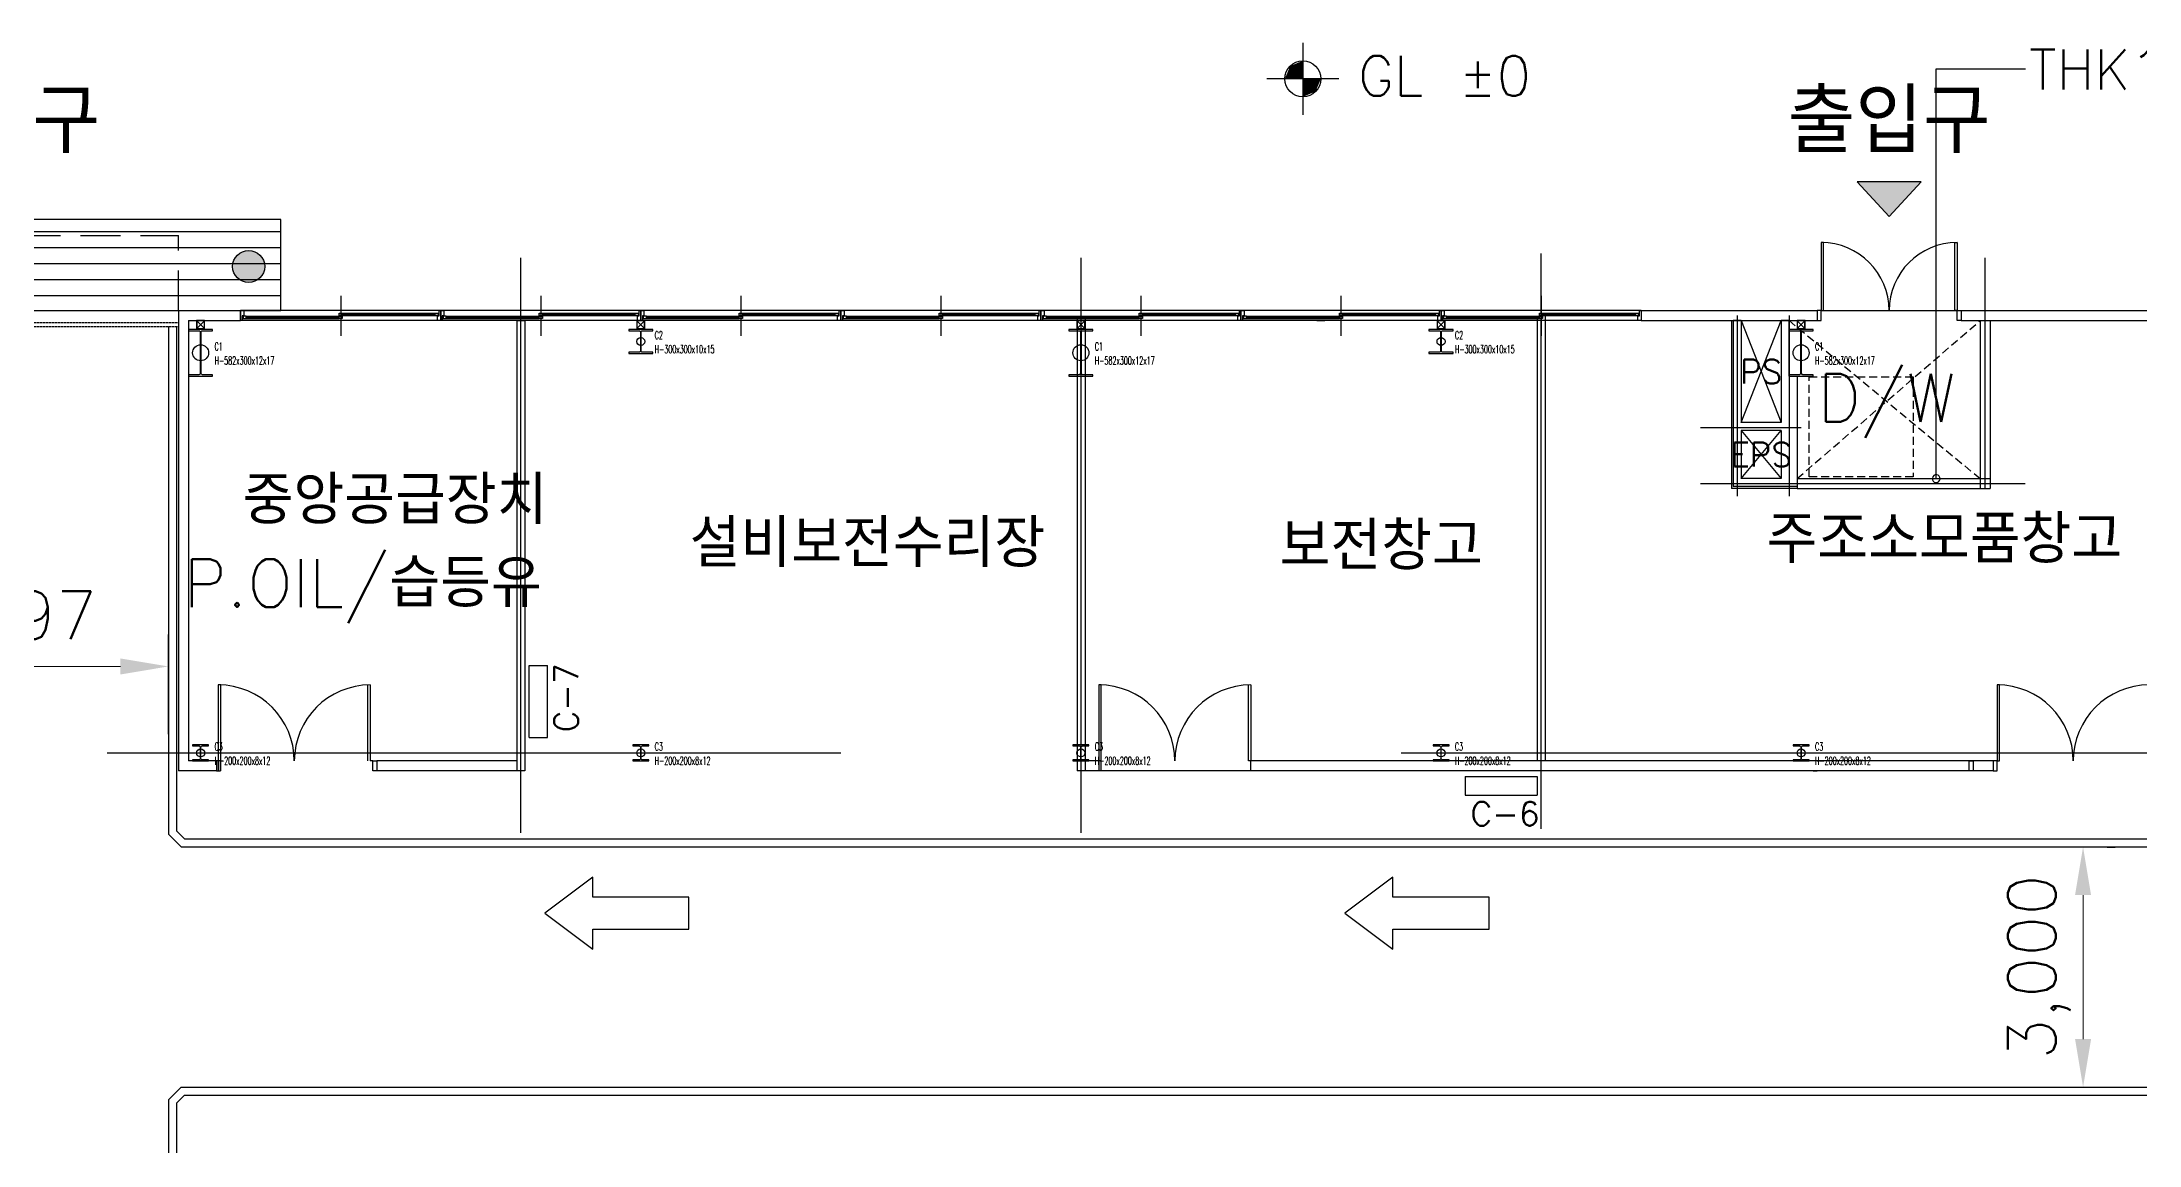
# Model space of a CAD drawing. Header units: millimetres. Extents: x 10462777 to 22643323, y 453826 to 1389191.
# Drawn here: x 11264148 to 11290355, y 605399 to 619182 of the extents above; entities that cross this region are included whole.
import ezdxf
from ezdxf.enums import TextEntityAlignment as Align

# ---------------------------------------------------------------- set-up
doc = ezdxf.new("R2010")
doc.units = ezdxf.units.MM
doc.header["$LTSCALE"] = 200
doc.header["$MEASUREMENT"] = 0
doc.header["$PDMODE"] = 35
doc.header["$PDSIZE"] = -5
for name, pattern in [('CEN', [62, 60, -1, 0, -1]), ('HIDDEN', [3.75, 2.5, -1.25]), ('HIDDEN2', [0.1875, 0.125, -0.0625]), ('HIDDENX2', [0.75, 0.5, -0.25])]:
    doc.linetypes.add(name, pattern=pattern)
doc.layers.get('0').update_dxf_attribs({"linetype": 'CONTINUOUS'})
doc.layers.get('DEFPOINTS').update_dxf_attribs({"linetype": 'CONTINUOUS'})
doc.layers.add('AM_5', color=3, linetype='CONTINUOUS', lineweight=15)
for name, color, linetype in [('CEN', 1, 'CONTINUOUS'), ('CEN2', 8, 'CEN'), ('COL', 2, 'CONTINUOUS'), ('door', 4, 'CONTINUOUS'), ('E1', 4, 'CONTINUOUS'), ('EL', 9, 'CONTINUOUS'), ('ELE6', 7, 'CONTINUOUS'), ('FIN', 5, 'CONTINUOUS'), ('HAT', 5, 'CONTINUOUS'), ('lea', 7, 'CONTINUOUS'), ('LIFT', 6, 'HIDDEN2'), ('open', 1, 'CONTINUOUS'), ('panel', 4, 'CONTINUOUS'), ('PIPE', 4, 'CONTINUOUS'), ('RXSYMBOL', 7, 'CONTINUOUS'), ('SAD', 8, 'CONTINUOUS'), ('TEXT', 7, 'CONTINUOUS'), ('up', 7, 'HIDDEN'), ('WAL', 3, 'CONTINUOUS'), ('win', 6, 'CONTINUOUS')]:
    doc.layers.add(name, color=color, linetype=linetype)
doc.layers.add('No_Print', color=153, linetype='CONTINUOUS', plot=False)
doc.styles.add('a1', font='txt.shx ', dxfattribs={"height": 300, "bigfont": ' whgtxt.shx'})
doc.styles.add('HYwulM', font='txt.shx ', dxfattribs={"bigfont": ' whgtxt.shx'})
doc.styles.add('HY울릉도L', font='txt.shx ', dxfattribs={"bigfont": ' whgtxt.shx'})
doc.styles.add('굴림', font='txt.shx ', dxfattribs={"bigfont": ' whgtxt.shx'})
doc.dimstyles.new('200$0', dxfattribs={"dimscale": 200, "dimtxt": 7, "dimasz": 1, "dimexe": 2, "dimexo": 2, "dimgap": 1, "dimtad": 1, "dimdec": 0, "dimdsep": 46, "dimlunit": 6, "dimtxsty": '굴림', "dimblk": 'DIMDOT', "dimcen": 1, "dimclrd": 4, "dimclre": 4, "dimclrt": 4, "dimadec": 0, "dimazin": 0, "dimtfac": 1, "dimtdec": 0, "dimtmove": 2, "dimatfit": 3, "dimldrblk": 'DIMDOT', "dimfxl": 1, "dimtolj": 1, "dimtzin": 0, "dimlwd": -1, "dimarcsym": 0})

# ---------------------------------------------------------------- blocks, each defined once
blk = doc.blocks.new('*D316')
at = {"layer": 'AM_5', "color": 4, "linetype": 'ByBlock', "lineweight": -2, "transparency": 16777216}
for p, q in [((11289955, 609123), (11290055, 609123)), ((11289955, 606123), (11290055, 606123))]:
    blk.add_line(p, q, dxfattribs=at)
at = {"layer": 'AM_5', "color": 4, "linetype": 'ByBlock', "transparency": 16777216}
blk.add_line((11289655, 606723), (11289655, 608523), dxfattribs=at)
at = {"layer": 'AM_5', "color": 4, "transparency": 16777216}
for points in [[(11289555, 608523), (11289755, 608523), (11289655, 609123)], [(11289555, 606723), (11289755, 606723), (11289655, 606123)]]:
    blk.add_solid(points, dxfattribs=at)
at = {"layer": 'DEFPOINTS', "color": 0, "transparency": 16777216}
for p in [(11289555, 609123), (11289655, 609123), (11289555, 606123)]:
    blk.add_point(p, dxfattribs=at)
at = {"layer": 'AM_5', "color": 4, "transparency": 16777216, "insert": (11289105, 607623), "char_height": 600, "attachment_point": 5, "rotation": 90, "style": '굴림', "bg_fill": 3, "box_fill_scale": 1.25, "bg_fill_color": 256, "bg_fill_true_color": 13158600, "bg_fill_transparency": 0}
blk.add_mtext('\\A1;3,000', dxfattribs=at)
blk = doc.blocks.new('DIMDOT')
at = {"color": 4}
blk.add_line((-2, 0), (2, 0), dxfattribs=at)
at = {"color": 7}
for radius in [0.5, 0.25]:
    blk.add_circle((0, 0), radius, dxfattribs=at)
blk = doc.blocks.new('*D323')
at = {"layer": 'AM_5', "color": 4, "linetype": 'ByBlock', "lineweight": -2, "transparency": 16777216}
for p, q in [((11261631, 610532), (11261631, 611779)), ((11265728, 610532), (11265728, 611779))]:
    blk.add_line(p, q, dxfattribs=at)
at = {"layer": 'AM_5', "color": 4, "linetype": 'ByBlock', "transparency": 16777216}
blk.add_line((11262231, 611379), (11265128, 611379), dxfattribs=at)
at = {"layer": 'AM_5', "color": 4, "transparency": 16777216}
for points in [[(11262231, 611479), (11262231, 611279), (11261631, 611379)], [(11265128, 611479), (11265128, 611279), (11265728, 611379)]]:
    blk.add_solid(points, dxfattribs=at)
at = {"layer": 'DEFPOINTS', "color": 0, "transparency": 16777216}
for p in [(11265728, 611379), (11261631, 610132), (11265728, 610132)]:
    blk.add_point(p, dxfattribs=at)
at = {"layer": 'AM_5', "color": 4, "transparency": 16777216, "insert": (11263680, 611929), "char_height": 600, "attachment_point": 5, "style": '굴림', "bg_fill": 3, "box_fill_scale": 1.25, "bg_fill_color": 256, "bg_fill_true_color": 13158600, "bg_fill_transparency": 0}
blk.add_mtext('\\A1;4,097', dxfattribs=at)

msp = doc.modelspace()

# ---------------------------------------------------------------- hatches: boundary and pattern name
at = {"layer": 'panel'}
msp.add_hatch(color=256, dxfattribs=at).paths.add_polyline_path([(11287231.32522, 617000.56222), (11286831.4096, 617432.62532), (11287631.24085, 617432.62532)])
at = {"layer": 'RXSYMBOL', "ltscale": 10}
h = msp.add_hatch(color=253, dxfattribs=at)
edge = h.paths.add_edge_path()
edge.add_arc((11266731.32522, 616375.88492), 200, -90, 270, ccw=False)

# ---------------------------------------------------------------- linework, layer by layer
at = {"ltscale": 10}
for p, q in [((11265728.43741, 615625.88492), (11265728.43741, 609281.96356)), ((11265828.43741, 615625.88492), (11265828.43741, 609323.38492)), ((11270236.00659, 611389.58776), (11270466.00659, 611389.58776)), ((11270236.00659, 610489.58776), (11270236.00659, 611389.58776)), ((11270466.00659, 610489.58776), (11270466.00659, 611389.58776)), ((11270236.00659, 610489.58776), (11270466.00659, 610489.58776)), ((11281934.77815, 610002.16173), (11281934.77815, 609772.16173)), ((11281934.77815, 610002.16173), (11282834.77815, 610002.16173)), ((11282834.77815, 610002.16173), (11282834.77815, 609772.16173)), ((11281934.77815, 609772.16173), (11282834.77815, 609772.16173)), ((11265928.43741, 609223.38492), (11265828.43741, 609323.38492)), ((11265887.01605, 609123.38492), (11265728.43741, 609281.96356)), ((11265887.01605, 609123.38492), (11313422.74658, 609123.38492)), ((11265928.43741, 609223.38492), (11313381.32522, 609223.38492)), ((11265728.43741, 605964.80627), (11265887.01605, 606123.38492)), ((11265728.43741, 605964.80627), (11265728.43741, 592736.68157)), ((11265828.43741, 605923.38492), (11265928.43741, 606023.38492)), ((11265828.43741, 605923.38492), (11265828.43741, 592778.10293)), ((11265887.01605, 606123.38492), (11313222.74658, 606123.38492)), ((11265928.43741, 606023.38492), (11313181.32522, 606023.38492))]:
    msp.add_line(p, q, dxfattribs=at)
at = {"layer": 'CEN'}
for p, q in [((11270131.32522, 609298.38492), (11270131.32522, 616486.03794)), ((11277133.9409, 609298.38492), (11277133.9409, 616486.03794)), ((11282883.74588, 609351.89891), (11282883.74588, 616539.55193)), ((11288431.32522, 613600.56809), (11288431.32522, 616486.03794)), ((11264963.38554, 610298.38492), (11274131.32522, 610298.38492)), ((11281132.30278, 610298.38492), (11314489.9774, 610298.38492))]:
    msp.add_line(p, q, dxfattribs=at)
at = {"layer": 'CEN2'}
for p, q in [((11285331.32522, 615763.38492), (11285331.32522, 613506.30391)), ((11285981.32522, 615763.38492), (11285981.32522, 613506.30391)), ((11284875.54551, 614363.06809), (11286131.32522, 614363.06809)), ((11284875.54551, 613663.06809), (11288931.32522, 613663.06809))]:
    msp.add_line(p, q, dxfattribs=at)
at = {"layer": 'COL'}
for points in [[(11266125.32522, 615040.38492, -0.4142135624), (11266109.32522, 615024.38492), (11265981.32522, 615024.38492), (11265981.32522, 615007.38492), (11266281.32522, 615007.38492), (11266281.32522, 615024.38492), (11266153.32522, 615024.38492, -0.4142135624), (11266137.32522, 615040.38492), (11266137.32522, 615556.38492, -0.4142135624), (11266153.32522, 615572.38492), (11266281.32522, 615572.38492), (11266281.32522, 615589.38492), (11265981.32522, 615589.38492), (11265981.32522, 615572.38492), (11266109.32522, 615572.38492, -0.4142135624), (11266125.32522, 615556.38492)], [(11271626.32522, 615320.38492, -0.4142135624), (11271610.32522, 615304.38492), (11271481.32522, 615304.38492), (11271481.32522, 615289.38492), (11271781.32522, 615289.38492), (11271781.32522, 615304.38492), (11271652.32522, 615304.38492, -0.4142135624), (11271636.32522, 615320.38492), (11271636.32522, 615558.38492, -0.4142135624), (11271652.32522, 615574.38492), (11271781.32522, 615574.38492), (11271781.32522, 615589.38492), (11271481.32522, 615589.38492), (11271481.32522, 615574.38492), (11271610.32522, 615574.38492, -0.4142135624), (11271626.32522, 615558.38492)], [(11277125.32522, 615040.38492, -0.4142135624), (11277109.32522, 615024.38492), (11276981.32522, 615024.38492), (11276981.32522, 615007.38492), (11277281.32522, 615007.38492), (11277281.32522, 615024.38492), (11277153.32522, 615024.38492, -0.4142135624), (11277137.32522, 615040.38492), (11277137.32522, 615556.38492, -0.4142135624), (11277153.32522, 615572.38492), (11277281.32522, 615572.38492), (11277281.32522, 615589.38492), (11276981.32522, 615589.38492), (11276981.32522, 615572.38492), (11277109.32522, 615572.38492, -0.4142135624), (11277125.32522, 615556.38492)], [(11281626.32522, 615320.38492, -0.4142135624), (11281610.32522, 615304.38492), (11281481.32522, 615304.38492), (11281481.32522, 615289.38492), (11281781.32522, 615289.38492), (11281781.32522, 615304.38492), (11281652.32522, 615304.38492, -0.4142135624), (11281636.32522, 615320.38492), (11281636.32522, 615558.38492, -0.4142135624), (11281652.32522, 615574.38492), (11281781.32522, 615574.38492), (11281781.32522, 615589.38492), (11281481.32522, 615589.38492), (11281481.32522, 615574.38492), (11281610.32522, 615574.38492, -0.4142135624), (11281626.32522, 615558.38492)], [(11286125.32522, 615040.38492, -0.4142135624), (11286109.32522, 615024.38492), (11285981.32522, 615024.38492), (11285981.32522, 615007.38492), (11286281.32522, 615007.38492), (11286281.32522, 615024.38492), (11286153.32522, 615024.38492, -0.4142135624), (11286137.32522, 615040.38492), (11286137.32522, 615556.38492, -0.4142135624), (11286153.32522, 615572.38492), (11286281.32522, 615572.38492), (11286281.32522, 615589.38492), (11285981.32522, 615589.38492), (11285981.32522, 615572.38492), (11286109.32522, 615572.38492, -0.4142135624), (11286125.32522, 615556.38492)], [(11266127.32522, 610226.38492, -0.4142135624), (11266111.32522, 610210.38492), (11266031.32522, 610210.38492), (11266031.32522, 610198.38492), (11266231.32522, 610198.38492), (11266231.32522, 610210.38492), (11266151.32522, 610210.38492, -0.4142135624), (11266135.32522, 610226.38492), (11266135.32522, 610370.38492, -0.4142135624), (11266151.32522, 610386.38492), (11266231.32522, 610386.38492), (11266231.32522, 610398.38492), (11266031.32522, 610398.38492), (11266031.32522, 610386.38492), (11266111.32522, 610386.38492, -0.4142135624), (11266127.32522, 610370.38492)], [(11271627.32522, 610226.38492, -0.4142135624), (11271611.32522, 610210.38492), (11271531.32522, 610210.38492), (11271531.32522, 610198.38492), (11271731.32522, 610198.38492), (11271731.32522, 610210.38492), (11271651.32522, 610210.38492, -0.4142135624), (11271635.32522, 610226.38492), (11271635.32522, 610370.38492, -0.4142135624), (11271651.32522, 610386.38492), (11271731.32522, 610386.38492), (11271731.32522, 610398.38492), (11271531.32522, 610398.38492), (11271531.32522, 610386.38492), (11271611.32522, 610386.38492, -0.4142135624), (11271627.32522, 610370.38492)], [(11277127.32522, 610226.38492, -0.4142135624), (11277111.32522, 610210.38492), (11277031.32522, 610210.38492), (11277031.32522, 610198.38492), (11277231.32522, 610198.38492), (11277231.32522, 610210.38492), (11277151.32522, 610210.38492, -0.4142135624), (11277135.32522, 610226.38492), (11277135.32522, 610370.38492, -0.4142135624), (11277151.32522, 610386.38492), (11277231.32522, 610386.38492), (11277231.32522, 610398.38492), (11277031.32522, 610398.38492), (11277031.32522, 610386.38492), (11277111.32522, 610386.38492, -0.4142135624), (11277127.32522, 610370.38492)], [(11281627.32522, 610226.38492, -0.4142135624), (11281611.32522, 610210.38492), (11281531.32522, 610210.38492), (11281531.32522, 610198.38492), (11281731.32522, 610198.38492), (11281731.32522, 610210.38492), (11281651.32522, 610210.38492, -0.4142135624), (11281635.32522, 610226.38492), (11281635.32522, 610370.38492, -0.4142135624), (11281651.32522, 610386.38492), (11281731.32522, 610386.38492), (11281731.32522, 610398.38492), (11281531.32522, 610398.38492), (11281531.32522, 610386.38492), (11281611.32522, 610386.38492, -0.4142135624), (11281627.32522, 610370.38492)], [(11286127.32522, 610226.38492, -0.4142135624), (11286111.32522, 610210.38492), (11286031.32522, 610210.38492), (11286031.32522, 610198.38492), (11286231.32522, 610198.38492), (11286231.32522, 610210.38492), (11286151.32522, 610210.38492, -0.4142135624), (11286135.32522, 610226.38492), (11286135.32522, 610370.38492, -0.4142135624), (11286151.32522, 610386.38492), (11286231.32522, 610386.38492), (11286231.32522, 610398.38492), (11286031.32522, 610398.38492), (11286031.32522, 610386.38492), (11286111.32522, 610386.38492, -0.4142135624), (11286127.32522, 610370.38492)]]:
    msp.add_lwpolyline(points, format="xyb", close=True, dxfattribs=at)
at = {"layer": 'door'}
for p, q in [((11286411.32522, 616675.88492), (11286381.32522, 616675.88492)), ((11286381.32522, 616675.88492), (11286381.32522, 615825.88492)), ((11286411.32522, 615825.88492), (11286411.32522, 616675.88492)), ((11288051.32522, 616675.88492), (11288081.32522, 616675.88492)), ((11288051.32522, 615825.88492), (11288051.32522, 616675.88492)), ((11288081.32522, 616675.88492), (11288081.32522, 615825.88492)), ((11286381.32522, 615825.88492), (11286411.32522, 615825.88492)), ((11288081.32522, 615825.88492), (11288051.32522, 615825.88492)), ((11266381.6862, 611148.38492), (11266351.6862, 611148.38492)), ((11266351.6862, 611148.38492), (11266351.6862, 610073.38492)), ((11266381.6862, 610073.38492), (11266381.6862, 611148.38492)), ((11268221.6862, 610198.38492), (11268221.6862, 611148.38492)), ((11268251.6862, 611148.38492), (11268251.6862, 610198.38492)), ((11277385.6862, 611148.38492), (11277355.6862, 611148.38492)), ((11277355.6862, 611148.38492), (11277355.6862, 610073.38492)), ((11277385.6862, 610073.38492), (11277385.6862, 611148.38492)), ((11279225.6862, 610198.38492), (11279225.6862, 611148.38492)), ((11279255.6862, 611148.38492), (11279255.6862, 610198.38492)), ((11288612.07797, 611148.38492), (11288582.07797, 611148.38492)), ((11288582.07797, 611148.38492), (11288582.07797, 610198.38492)), ((11288612.07797, 610198.38492), (11288612.07797, 611148.38492)), ((11266381.32522, 610198.38492), (11266411.32522, 610198.38492)), ((11268281.32522, 610198.38492), (11268251.32522, 610198.38492)), ((11286331.32522, 610198.38492), (11286361.32522, 610198.38492)), ((11288231.32522, 610198.38492), (11288201.32522, 610198.38492)), ((11288581.32522, 610198.38492), (11288611.32522, 610198.38492))]:
    msp.add_line(p, q, dxfattribs=at)
at = {"layer": 'door', "linetype": 'Continuous'}
for p, q in [((11286381.32522, 615825.88492), (11286331.32522, 615825.88492)), ((11286331.32522, 615825.88492), (11286331.32522, 615700.88492)), ((11286331.32522, 615700.88492), (11286381.32522, 615700.88492)), ((11286381.32522, 615700.88492), (11286381.32522, 615825.88492)), ((11288081.32522, 615700.88492), (11288081.32522, 615825.88492)), ((11288081.32522, 615825.88492), (11288131.32522, 615825.88492)), ((11288131.32522, 615700.88492), (11288081.32522, 615700.88492)), ((11288131.32522, 615825.88492), (11288131.32522, 615700.88492)), ((11266381.32522, 610198.38492), (11266331.32522, 610198.38492)), ((11266331.32522, 610198.38492), (11266331.32522, 610073.38492)), ((11266381.32522, 610073.38492), (11266381.32522, 610198.38492)), ((11268281.32522, 610073.38492), (11268281.32522, 610198.38492)), ((11268281.32522, 610198.38492), (11268331.32522, 610198.38492)), ((11268331.32522, 610198.38492), (11268331.32522, 610073.38492)), ((11279255.6862, 610073.38492), (11279255.6862, 610198.38492)), ((11286331.32522, 610198.38492), (11286281.32522, 610198.38492)), ((11288231.32522, 610073.38492), (11288231.32522, 610198.38492)), ((11288231.32522, 610198.38492), (11288281.32522, 610198.38492)), ((11288281.32522, 610198.38492), (11288281.32522, 610073.38492)), ((11288581.32522, 610198.38492), (11288531.32522, 610198.38492)), ((11288531.32522, 610198.38492), (11288531.32522, 610073.38492)), ((11288581.32522, 610073.38492), (11288581.32522, 610198.38492)), ((11266331.32522, 610073.38492), (11266381.32522, 610073.38492)), ((11268331.32522, 610073.38492), (11268281.32522, 610073.38492)), ((11286281.32522, 610073.38492), (11286331.32522, 610073.38492)), ((11288281.32522, 610073.38492), (11288231.32522, 610073.38492)), ((11288531.32522, 610073.38492), (11288581.32522, 610073.38492))]:
    msp.add_line(p, q, dxfattribs=at)
at = {"layer": 'door'}
for centre, radius, start, end in [((11286381.32522, 615825.88492), 850, 0, 90), ((11288081.32522, 615825.88492), 850, 90, 180), ((11266351.6862, 610198.38492), 950, 0, 90), ((11268251.6862, 610198.38492), 950, 90, 180), ((11277355.6862, 610198.38492), 950, 0, 90), ((11279255.6862, 610198.38492), 950, 90, 180), ((11288582.07797, 610198.38492), 950, 0, 90), ((11290482.07797, 610198.38492), 950, 90, 180)]:
    msp.add_arc(centre, radius, start, end, dxfattribs=at)
at = {"layer": 'E1'}
for p, q in [((11286831.4096, 617432.62532), (11287231.32522, 617000.56222)), ((11287631.24085, 617432.62532), (11286831.4096, 617432.62532)), ((11287231.32522, 617000.56222), (11287631.24085, 617432.62532))]:
    msp.add_line(p, q, dxfattribs=at)
at = {"layer": 'EL', "linetype": 'HIDDENX2'}
for p, q in [((11285981.32522, 615700.88492), (11288368.82522, 613725.56809)), ((11286081.32522, 613725.56809), (11288368.82522, 615700.88492)), ((11286231.32522, 614998.38492), (11287531.32522, 614998.38492)), ((11286231.32522, 613748.06809), (11286231.32522, 614998.38492)), ((11287531.32522, 614998.38492), (11287531.32522, 613748.06809)), ((11287531.32522, 613748.06809), (11286231.32522, 613748.06809))]:
    msp.add_line(p, q, dxfattribs=at)
at = {"layer": 'ELE6'}
msp.add_line((11286381.32522, 615825.88492), (11288081.32522, 615825.88492), dxfattribs=at)
at = {"layer": 'FIN'}
for p in [(11285261.32522, 615700.88492), (11286081.32522, 613600.56809)]:
    msp.add_line(p, (11285261.32522, 613600.56809), dxfattribs=at)
at = {"layer": 'HAT', "linetype": 'Continuous'}
for p, q in [((11267131.32522, 616809.16504), (11260131.32522, 616809.16504)), ((11267131.32522, 616609.16504), (11260131.32522, 616609.16504)), ((11267131.32522, 616409.16504), (11260131.32522, 616409.16504)), ((11267131.32522, 616209.16504), (11260131.32522, 616209.16504)), ((11267131.32522, 616009.16504), (11260131.32522, 616009.16504))]:
    msp.add_line(p, q, dxfattribs=at)
at = {"layer": 'HAT', "ltscale": 10}
for p, q in [((11271031.32522, 608748.38492), (11270431.32522, 608298.38492)), ((11271031.32522, 608498.38492), (11271031.32522, 608748.38492)), ((11281031.32522, 608748.38492), (11280431.32522, 608298.38492)), ((11281031.32522, 608498.38492), (11281031.32522, 608748.38492)), ((11270431.32522, 608298.38492), (11271031.32522, 607848.38492)), ((11272231.32522, 608498.38492), (11271031.32522, 608498.38492)), ((11272231.32522, 608098.38492), (11272231.32522, 608498.38492)), ((11280431.32522, 608298.38492), (11281031.32522, 607848.38492)), ((11282231.32522, 608498.38492), (11281031.32522, 608498.38492)), ((11282231.32522, 608098.38492), (11282231.32522, 608498.38492)), ((11271031.32522, 607848.38492), (11271031.32522, 608098.38492)), ((11271031.32522, 608098.38492), (11272231.32522, 608098.38492)), ((11281031.32522, 607848.38492), (11281031.32522, 608098.38492)), ((11281031.32522, 608098.38492), (11282231.32522, 608098.38492))]:
    msp.add_line(p, q, dxfattribs=at)
at = {"layer": 'lea'}
for p, q in [((11287819.87416, 618844.42294), (11288933.44449, 618844.42294)), ((11287819.87416, 613725.56809), (11287819.87416, 618844.42294))]:
    msp.add_line(p, q, dxfattribs=at)
for start, end in [(60.358815352, 240.358815352), (240.358815352, 60.358815352)]:
    msp.add_arc((11287819.87416, 613725.56809), 48.21429, start, end, dxfattribs=at)
at = {"layer": 'LIFT', "ltscale": 0.5}
for p, q in [((11261331.32522, 615675.88492), (11265856.32522, 615675.88492)), ((11261331.32522, 615625.88492), (11265856.32522, 615625.88492))]:
    msp.add_line(p, q, dxfattribs=at)
at = {"layer": 'No_Print'}
for centre, radius in [((11266131.32522, 615298.38492), 100), ((11271631.32522, 615439.38492), 50), ((11277131.32522, 615298.38492), 100), ((11281631.32522, 615439.38492), 50), ((11286131.32522, 615298.38492), 100), ((11266131.32522, 610298.38492), 50), ((11271631.32522, 610298.38492), 50), ((11277131.32522, 610298.38492), 50), ((11281631.32522, 610298.38492), 50), ((11286131.32522, 610298.38492), 50)]:
    msp.add_circle(centre, radius, dxfattribs=at)
at = {"layer": 'open'}
for p, q in [((11285381.32522, 614425.56809), (11285881.32522, 615700.88492)), ((11285381.32522, 615700.88492), (11285881.32522, 614425.56809)), ((11285381.32522, 613725.56809), (11285881.32522, 614325.56809)), ((11285381.32522, 614325.56809), (11285881.32522, 613725.56809))]:
    msp.add_line(p, q, dxfattribs=at)
at = {"layer": 'panel'}
for p, q in [((11265856.32522, 615825.88492), (11266631.32522, 615825.88492)), ((11265856.32522, 615825.88492), (11265856.32522, 610073.38492)), ((11265981.32522, 615700.88492), (11266631.32522, 615700.88492)), ((11265981.32522, 615700.88492), (11265981.32522, 610198.38492)), ((11266631.32522, 615825.88492), (11266631.32522, 615700.88492)), ((11270081.32522, 615700.88492), (11270081.32522, 610073.38492)), ((11270081.32522, 615700.88492), (11270181.32522, 615700.88492)), ((11270181.32522, 615700.88492), (11270181.32522, 610073.38492)), ((11277084.91845, 615754.39891), (11277084.91845, 610073.38492)), ((11277184.91845, 615754.39891), (11277184.91845, 610073.38492)), ((11280081.32522, 615700.88492), (11280181.32522, 615700.88492)), ((11282833.74588, 615754.39891), (11282833.74588, 610198.38492)), ((11282933.74588, 615754.39891), (11282933.74588, 610198.38492)), ((11284131.32522, 615825.88492), (11286331.32522, 615825.88492)), ((11284131.32522, 615825.88492), (11284131.32522, 615700.88492)), ((11284131.32522, 615700.88492), (11286331.32522, 615700.88492)), ((11286331.32522, 615825.88492), (11286331.32522, 615700.88492)), ((11288131.32522, 615825.88492), (11290631.32522, 615825.88492)), ((11288131.32522, 615825.88492), (11288131.32522, 615700.88492)), ((11288131.32522, 615700.88492), (11290631.32522, 615700.88492)), ((11288368.82522, 615700.88492), (11288368.82522, 613600.56809)), ((11288493.82522, 615700.88492), (11288493.82522, 613600.56809)), ((11286081.32522, 613725.56809), (11288493.82522, 613725.56809)), ((11286081.32522, 613725.56809), (11286081.32522, 613600.56809)), ((11286081.32522, 613600.56809), (11288493.82522, 613600.56809)), ((11266331.32522, 610198.38492), (11265981.32522, 610198.38492)), ((11266331.32522, 610198.38492), (11266331.32522, 610073.38492)), ((11270081.32522, 610198.38492), (11268331.32522, 610198.38492)), ((11268331.32522, 610198.38492), (11268331.32522, 610073.38492)), ((11277385.6862, 610198.38492), (11277084.91845, 610198.38492)), ((11288368.82522, 610198.38492), (11279225.6862, 610198.38492)), ((11288531.32522, 610198.38492), (11288281.32522, 610198.38492)), ((11288281.32522, 610198.38492), (11288281.32522, 610073.38492)), ((11288531.32522, 610198.38492), (11288531.32522, 610073.38492)), ((11266331.32522, 610073.38492), (11265856.32522, 610073.38492)), ((11270181.32522, 610073.38492), (11268331.32522, 610073.38492)), ((11288231.32522, 610073.38492), (11277084.91845, 610073.38492)), ((11288531.32522, 610073.38492), (11288281.32522, 610073.38492))]:
    msp.add_line(p, q, dxfattribs=at)
at = {"layer": 'PIPE'}
for p, q in [((11266083.62522, 615603.18492), (11266179.02522, 615698.58492)), ((11266179.02522, 615603.18492), (11266083.62522, 615698.58492)), ((11271583.62522, 615603.18492), (11271679.02522, 615698.58492)), ((11271679.02522, 615603.18492), (11271583.62522, 615698.58492)), ((11277083.62522, 615603.18492), (11277179.02522, 615698.58492)), ((11277179.02522, 615603.18492), (11277083.62522, 615698.58492)), ((11281583.62522, 615603.18492), (11281679.02522, 615698.58492)), ((11281679.02522, 615603.18492), (11281583.62522, 615698.58492)), ((11286083.62522, 615603.18492), (11286179.02522, 615698.58492)), ((11286179.02522, 615603.18492), (11286083.62522, 615698.58492))]:
    msp.add_line(p, q, dxfattribs=at)
for points in [[(11266181.32522, 615600.88492), (11266181.32522, 615700.88492), (11266081.32522, 615700.88492), (11266081.32522, 615600.88492)], [(11266179.02522, 615603.18492), (11266179.02522, 615698.58492), (11266083.62522, 615698.58492), (11266083.62522, 615603.18492)], [(11271681.32522, 615600.88492), (11271681.32522, 615700.88492), (11271581.32522, 615700.88492), (11271581.32522, 615600.88492)], [(11271679.02522, 615603.18492), (11271679.02522, 615698.58492), (11271583.62522, 615698.58492), (11271583.62522, 615603.18492)], [(11277181.32522, 615600.88492), (11277181.32522, 615700.88492), (11277081.32522, 615700.88492), (11277081.32522, 615600.88492)], [(11277179.02522, 615603.18492), (11277179.02522, 615698.58492), (11277083.62522, 615698.58492), (11277083.62522, 615603.18492)], [(11281681.32522, 615600.88492), (11281681.32522, 615700.88492), (11281581.32522, 615700.88492), (11281581.32522, 615600.88492)], [(11281679.02522, 615603.18492), (11281679.02522, 615698.58492), (11281583.62522, 615698.58492), (11281583.62522, 615603.18492)], [(11286181.32522, 615600.88492), (11286181.32522, 615700.88492), (11286081.32522, 615700.88492), (11286081.32522, 615600.88492)], [(11286179.02522, 615603.18492), (11286179.02522, 615698.58492), (11286083.62522, 615698.58492), (11286083.62522, 615603.18492)]]:
    msp.add_lwpolyline(points, close=True, dxfattribs=at)
at = {"layer": 'RXSYMBOL'}
for p, q in [((11279905.10184, 619171.87613), (11279905.10184, 618271.87613)), ((11279905.10184, 619171.87613), (11279905.10184, 618271.87613)), ((11280355.10184, 618721.87613), (11279455.10184, 618721.87613)), ((11280355.10184, 618721.87613), (11279455.10184, 618721.87613))]:
    msp.add_line(p, q, dxfattribs=at)
msp.add_circle((11279905.10184, 618721.87613), 225, dxfattribs=at)
msp.add_circle((11279905.10184, 618721.87613), 225, dxfattribs=at)
at = {"layer": 'RXSYMBOL', "ltscale": 10}
msp.add_circle((11266731.32522, 616375.88492), 200, dxfattribs=at)
at = {"layer": 'RXSYMBOL'}
for points in [[(11279905.10184, 618721.87613), (11279905.10184, 618946.87613), (11279680.10184, 618721.87613), (11279746.00281, 618880.97515)], [(11279905.10184, 618721.87613), (11279905.10184, 618946.87613), (11279680.10184, 618721.87613), (11279746.00281, 618880.97515)], [(11279905.10184, 618721.87613), (11279905.10184, 618496.87613), (11280130.10184, 618721.87613), (11280064.20087, 618562.7771)], [(11279905.10184, 618721.87613), (11279905.10184, 618496.87613), (11280130.10184, 618721.87613), (11280064.20087, 618562.7771)]]:
    msp.add_solid(points, dxfattribs=at)
at = {"layer": 'SAD', "ltscale": 10}
for p, q in [((11267131.32522, 616963.38492), (11260131.32522, 616963.38492)), ((11267131.32522, 615825.88492), (11267131.32522, 616963.38492)), ((11260131.32522, 615825.88492), (11267131.32522, 615825.88492))]:
    msp.add_line(p, q, dxfattribs=at)
at = {"layer": 'up'}
for p in [(11260131.32522, 616763.38492), (11265856.32522, 615825.88492)]:
    msp.add_line(p, (11265856.32522, 616763.38492), dxfattribs=at)
at = {"layer": 'WAL'}
for p, q in [((11285281.32522, 615700.88492), (11285281.32522, 613625.56809)), ((11285381.32522, 615700.88492), (11285281.32522, 615700.88492)), ((11285381.32522, 615700.88492), (11285381.32522, 614425.56809)), ((11285881.32522, 615700.88492), (11285881.32522, 614425.56809)), ((11285981.32522, 615700.88492), (11285881.32522, 615700.88492)), ((11285981.32522, 615007.38492), (11285981.32522, 615700.88492)), ((11286081.32522, 615007.38492), (11286081.32522, 613625.56809)), ((11285881.32522, 614425.56809), (11285381.32522, 614425.56809)), ((11285381.32522, 614325.56809), (11285381.32522, 613725.56809)), ((11285881.32522, 614325.56809), (11285381.32522, 614325.56809)), ((11285881.32522, 614325.56809), (11285881.32522, 613725.56809)), ((11286081.32522, 613625.56809), (11285281.32522, 613625.56809)), ((11285881.32522, 613725.56809), (11285381.32522, 613725.56809))]:
    msp.add_line(p, q, dxfattribs=at)
at = {"layer": 'win'}
for p, q in [((11267881.32522, 616009.16158), (11267881.32522, 615512.21214)), ((11270381.32522, 616009.16158), (11270381.32522, 615512.21214)), ((11272881.32522, 616009.16158), (11272881.32522, 615512.21214)), ((11275381.32522, 616009.16158), (11275381.32522, 615512.21214)), ((11277881.32522, 616009.16158), (11277881.32522, 615512.21214)), ((11280381.32522, 616009.16158), (11280381.32522, 615512.21214)), ((11282881.32522, 616009.16158), (11282881.32522, 615512.21214)), ((11269131.32522, 615825.88492), (11266631.32522, 615825.88492)), ((11269131.32522, 615700.88492), (11266631.32522, 615700.88492)), ((11266701.32522, 615757.88492), (11267861.32522, 615757.88492)), ((11266701.32522, 615746.88492), (11267861.32522, 615746.88492)), ((11266701.32522, 615738.88492), (11267861.32522, 615738.88492)), ((11266701.32522, 615727.88492), (11267861.32522, 615727.88492)), ((11267901.32522, 615793.88492), (11269061.32522, 615793.88492)), ((11267901.32522, 615782.88492), (11269061.32522, 615782.88492)), ((11267901.32522, 615774.88492), (11269061.32522, 615774.88492)), ((11267901.32522, 615763.88492), (11269101.32522, 615763.88492)), ((11271631.32522, 615825.88492), (11269131.32522, 615825.88492)), ((11271631.32522, 615700.88492), (11269131.32522, 615700.88492)), ((11269201.32522, 615757.88492), (11270361.32522, 615757.88492)), ((11269201.32522, 615746.88492), (11270361.32522, 615746.88492)), ((11269201.32522, 615738.88492), (11270361.32522, 615738.88492)), ((11269201.32522, 615727.88492), (11270361.32522, 615727.88492)), ((11270401.32522, 615793.88492), (11271561.32522, 615793.88492)), ((11270401.32522, 615782.88492), (11271561.32522, 615782.88492)), ((11270401.32522, 615774.88492), (11271561.32522, 615774.88492)), ((11270401.32522, 615763.88492), (11271601.32522, 615763.88492)), ((11274131.32522, 615825.88492), (11271631.32522, 615825.88492)), ((11274131.32522, 615700.88492), (11271631.32522, 615700.88492)), ((11271701.32522, 615757.88492), (11272861.32522, 615757.88492)), ((11271701.32522, 615746.88492), (11272861.32522, 615746.88492)), ((11271701.32522, 615738.88492), (11272861.32522, 615738.88492)), ((11271701.32522, 615727.88492), (11272861.32522, 615727.88492)), ((11272901.32522, 615793.88492), (11274061.32522, 615793.88492)), ((11272901.32522, 615782.88492), (11274061.32522, 615782.88492)), ((11272901.32522, 615774.88492), (11274061.32522, 615774.88492)), ((11272901.32522, 615763.88492), (11274101.32522, 615763.88492)), ((11276631.32522, 615825.88492), (11274131.32522, 615825.88492)), ((11276631.32522, 615700.88492), (11274131.32522, 615700.88492)), ((11274201.32522, 615757.88492), (11275361.32522, 615757.88492)), ((11274201.32522, 615746.88492), (11275361.32522, 615746.88492)), ((11274201.32522, 615738.88492), (11275361.32522, 615738.88492)), ((11274201.32522, 615727.88492), (11275361.32522, 615727.88492)), ((11275401.32522, 615793.88492), (11276561.32522, 615793.88492)), ((11275401.32522, 615782.88492), (11276561.32522, 615782.88492)), ((11275401.32522, 615774.88492), (11276561.32522, 615774.88492)), ((11275401.32522, 615763.88492), (11276601.32522, 615763.88492)), ((11279131.32522, 615825.88492), (11276631.32522, 615825.88492)), ((11279131.32522, 615700.88492), (11276631.32522, 615700.88492)), ((11276701.32522, 615757.88492), (11277861.32522, 615757.88492)), ((11276701.32522, 615746.88492), (11277861.32522, 615746.88492)), ((11276701.32522, 615738.88492), (11277861.32522, 615738.88492)), ((11276701.32522, 615727.88492), (11277861.32522, 615727.88492)), ((11277901.32522, 615793.88492), (11279061.32522, 615793.88492)), ((11277901.32522, 615782.88492), (11279061.32522, 615782.88492)), ((11277901.32522, 615774.88492), (11279061.32522, 615774.88492)), ((11277901.32522, 615763.88492), (11279101.32522, 615763.88492)), ((11281631.32522, 615825.88492), (11279131.32522, 615825.88492)), ((11281631.32522, 615700.88492), (11279131.32522, 615700.88492)), ((11279201.32522, 615757.88492), (11280361.32522, 615757.88492)), ((11279201.32522, 615746.88492), (11280361.32522, 615746.88492)), ((11279201.32522, 615738.88492), (11280361.32522, 615738.88492)), ((11279201.32522, 615727.88492), (11280361.32522, 615727.88492)), ((11280401.32522, 615793.88492), (11281561.32522, 615793.88492)), ((11280401.32522, 615782.88492), (11281561.32522, 615782.88492)), ((11280401.32522, 615774.88492), (11281561.32522, 615774.88492)), ((11280401.32522, 615763.88492), (11281601.32522, 615763.88492)), ((11284131.32522, 615825.88492), (11281631.32522, 615825.88492)), ((11284131.32522, 615700.88492), (11281631.32522, 615700.88492)), ((11281701.32522, 615757.88492), (11282861.32522, 615757.88492)), ((11281701.32522, 615746.88492), (11282861.32522, 615746.88492)), ((11281701.32522, 615738.88492), (11282861.32522, 615738.88492)), ((11281701.32522, 615727.88492), (11282861.32522, 615727.88492)), ((11282901.32522, 615793.88492), (11284061.32522, 615793.88492)), ((11282901.32522, 615782.88492), (11284061.32522, 615782.88492)), ((11282901.32522, 615774.88492), (11284061.32522, 615774.88492)), ((11282901.32522, 615763.88492), (11284101.32522, 615763.88492))]:
    msp.add_line(p, q, dxfattribs=at)
for points in [[(11266631.32522, 615775.88492), (11266631.32522, 615825.88492), (11266671.32522, 615825.88492), (11266671.32522, 615760.88492), (11266651.32522, 615760.88492), (11266651.32522, 615700.88492), (11266631.32522, 615700.88492), (11266631.32522, 615775.88492)], [(11269131.32522, 615795.88492), (11269131.32522, 615700.88492), (11269091.32522, 615700.88492), (11269091.32522, 615760.88492), (11269111.32522, 615760.88492), (11269111.32522, 615825.88492), (11269131.32522, 615825.88492), (11269131.32522, 615795.88492)], [(11269131.32522, 615775.88492), (11269131.32522, 615825.88492), (11269171.32522, 615825.88492), (11269171.32522, 615760.88492), (11269151.32522, 615760.88492), (11269151.32522, 615700.88492), (11269131.32522, 615700.88492), (11269131.32522, 615775.88492)], [(11271631.32522, 615795.88492), (11271631.32522, 615700.88492), (11271591.32522, 615700.88492), (11271591.32522, 615760.88492), (11271611.32522, 615760.88492), (11271611.32522, 615825.88492), (11271631.32522, 615825.88492), (11271631.32522, 615795.88492)], [(11271631.32522, 615775.88492), (11271631.32522, 615825.88492), (11271671.32522, 615825.88492), (11271671.32522, 615760.88492), (11271651.32522, 615760.88492), (11271651.32522, 615700.88492), (11271631.32522, 615700.88492), (11271631.32522, 615775.88492)], [(11274131.32522, 615795.88492), (11274131.32522, 615700.88492), (11274091.32522, 615700.88492), (11274091.32522, 615760.88492), (11274111.32522, 615760.88492), (11274111.32522, 615825.88492), (11274131.32522, 615825.88492), (11274131.32522, 615795.88492)], [(11274131.32522, 615775.88492), (11274131.32522, 615825.88492), (11274171.32522, 615825.88492), (11274171.32522, 615760.88492), (11274151.32522, 615760.88492), (11274151.32522, 615700.88492), (11274131.32522, 615700.88492), (11274131.32522, 615775.88492)], [(11276631.32522, 615795.88492), (11276631.32522, 615700.88492), (11276591.32522, 615700.88492), (11276591.32522, 615760.88492), (11276611.32522, 615760.88492), (11276611.32522, 615825.88492), (11276631.32522, 615825.88492), (11276631.32522, 615795.88492)], [(11276631.32522, 615775.88492), (11276631.32522, 615825.88492), (11276671.32522, 615825.88492), (11276671.32522, 615760.88492), (11276651.32522, 615760.88492), (11276651.32522, 615700.88492), (11276631.32522, 615700.88492), (11276631.32522, 615775.88492)], [(11279131.32522, 615795.88492), (11279131.32522, 615700.88492), (11279091.32522, 615700.88492), (11279091.32522, 615760.88492), (11279111.32522, 615760.88492), (11279111.32522, 615825.88492), (11279131.32522, 615825.88492), (11279131.32522, 615795.88492)], [(11279131.32522, 615775.88492), (11279131.32522, 615825.88492), (11279171.32522, 615825.88492), (11279171.32522, 615760.88492), (11279151.32522, 615760.88492), (11279151.32522, 615700.88492), (11279131.32522, 615700.88492), (11279131.32522, 615775.88492)], [(11281631.32522, 615795.88492), (11281631.32522, 615700.88492), (11281591.32522, 615700.88492), (11281591.32522, 615760.88492), (11281611.32522, 615760.88492), (11281611.32522, 615825.88492), (11281631.32522, 615825.88492), (11281631.32522, 615795.88492)], [(11281631.32522, 615775.88492), (11281631.32522, 615825.88492), (11281671.32522, 615825.88492), (11281671.32522, 615760.88492), (11281651.32522, 615760.88492), (11281651.32522, 615700.88492), (11281631.32522, 615700.88492), (11281631.32522, 615775.88492)], [(11284131.32522, 615795.88492), (11284131.32522, 615700.88492), (11284091.32522, 615700.88492), (11284091.32522, 615760.88492), (11284111.32522, 615760.88492), (11284111.32522, 615825.88492), (11284131.32522, 615825.88492), (11284131.32522, 615795.88492)]]:
    msp.add_lwpolyline(points, dxfattribs=at)
for points in [[(11266661.32522, 615727.88492), (11266701.32522, 615727.88492), (11266701.32522, 615757.88492), (11266661.32522, 615757.88492)], [(11267861.32522, 615793.88492), (11267901.32522, 615793.88492), (11267901.32522, 615763.88492), (11267861.32522, 615763.88492)], [(11267861.32522, 615757.88492), (11267901.32522, 615757.88492), (11267901.32522, 615727.88492), (11267861.32522, 615727.88492)], [(11269061.32522, 615793.88492), (11269101.32522, 615793.88492), (11269101.32522, 615763.88492), (11269061.32522, 615763.88492)], [(11269161.32522, 615727.88492), (11269201.32522, 615727.88492), (11269201.32522, 615757.88492), (11269161.32522, 615757.88492)], [(11270361.32522, 615793.88492), (11270401.32522, 615793.88492), (11270401.32522, 615763.88492), (11270361.32522, 615763.88492)], [(11270361.32522, 615757.88492), (11270401.32522, 615757.88492), (11270401.32522, 615727.88492), (11270361.32522, 615727.88492)], [(11271561.32522, 615793.88492), (11271601.32522, 615793.88492), (11271601.32522, 615763.88492), (11271561.32522, 615763.88492)], [(11271661.32522, 615727.88492), (11271701.32522, 615727.88492), (11271701.32522, 615757.88492), (11271661.32522, 615757.88492)], [(11272861.32522, 615793.88492), (11272901.32522, 615793.88492), (11272901.32522, 615763.88492), (11272861.32522, 615763.88492)], [(11272861.32522, 615757.88492), (11272901.32522, 615757.88492), (11272901.32522, 615727.88492), (11272861.32522, 615727.88492)], [(11274061.32522, 615793.88492), (11274101.32522, 615793.88492), (11274101.32522, 615763.88492), (11274061.32522, 615763.88492)], [(11274161.32522, 615727.88492), (11274201.32522, 615727.88492), (11274201.32522, 615757.88492), (11274161.32522, 615757.88492)], [(11275361.32522, 615793.88492), (11275401.32522, 615793.88492), (11275401.32522, 615763.88492), (11275361.32522, 615763.88492)], [(11275361.32522, 615757.88492), (11275401.32522, 615757.88492), (11275401.32522, 615727.88492), (11275361.32522, 615727.88492)], [(11276561.32522, 615793.88492), (11276601.32522, 615793.88492), (11276601.32522, 615763.88492), (11276561.32522, 615763.88492)], [(11276661.32522, 615727.88492), (11276701.32522, 615727.88492), (11276701.32522, 615757.88492), (11276661.32522, 615757.88492)], [(11277861.32522, 615793.88492), (11277901.32522, 615793.88492), (11277901.32522, 615763.88492), (11277861.32522, 615763.88492)], [(11277861.32522, 615757.88492), (11277901.32522, 615757.88492), (11277901.32522, 615727.88492), (11277861.32522, 615727.88492)], [(11279061.32522, 615793.88492), (11279101.32522, 615793.88492), (11279101.32522, 615763.88492), (11279061.32522, 615763.88492)], [(11279161.32522, 615727.88492), (11279201.32522, 615727.88492), (11279201.32522, 615757.88492), (11279161.32522, 615757.88492)], [(11280361.32522, 615793.88492), (11280401.32522, 615793.88492), (11280401.32522, 615763.88492), (11280361.32522, 615763.88492)], [(11280361.32522, 615757.88492), (11280401.32522, 615757.88492), (11280401.32522, 615727.88492), (11280361.32522, 615727.88492)], [(11281561.32522, 615793.88492), (11281601.32522, 615793.88492), (11281601.32522, 615763.88492), (11281561.32522, 615763.88492)], [(11281661.32522, 615727.88492), (11281701.32522, 615727.88492), (11281701.32522, 615757.88492), (11281661.32522, 615757.88492)], [(11282861.32522, 615793.88492), (11282901.32522, 615793.88492), (11282901.32522, 615763.88492), (11282861.32522, 615763.88492)], [(11282861.32522, 615757.88492), (11282901.32522, 615757.88492), (11282901.32522, 615727.88492), (11282861.32522, 615727.88492)], [(11284061.32522, 615793.88492), (11284101.32522, 615793.88492), (11284101.32522, 615763.88492), (11284061.32522, 615763.88492)]]:
    msp.add_lwpolyline(points, close=True, dxfattribs=at)

# ---------------------------------------------------------------- texts
at = {"layer": 'No_Print', "style": 'HYwulM', "width": 0.5}
for s, p in [('C1', (11266305.16001, 615377.49421)), ('C2', (11271805.16001, 615518.49421)), ('H-300x300x10x15', (11271805.16001, 615342.48409)), ('C1', (11277305.16001, 615377.49421)), ('C2', (11281805.16001, 615518.49421)), ('H-300x300x10x15', (11281805.16001, 615342.48409)), ('C1', (11286305.16001, 615377.49421)), ('H-582x300x12x17', (11266305.16001, 615201.48409)), ('H-582x300x12x17', (11277305.16001, 615201.48409)), ('H-582x300x12x17', (11286305.16001, 615201.48409)), ('C3', (11266305.16001, 610377.49421)), ('C3', (11271805.16001, 610377.49421)), ('C3', (11277305.16001, 610377.49421)), ('C3', (11281805.16001, 610377.49421)), ('C3', (11286305.16001, 610377.49421)), ('H-200x200x8x12', (11266305.16001, 610201.48409)), ('H-200x200x8x12', (11271805.16001, 610201.48409)), ('H-200x200x8x12', (11277305.16001, 610201.48409)), ('H-200x200x8x12', (11281805.16001, 610201.48409)), ('H-200x200x8x12', (11286305.16001, 610201.48409))]:
    msp.add_text(s, height=100, dxfattribs=at).set_placement(p, align=Align.MIDDLE_LEFT)
at = {"layer": 'TEXT', "style": 'a1'}
for s, height, p in [('GL %%P0', 499.782703, (11280595.2894, 618507.54231)), ('GL %%P0', 499.782703, (11280595.2894, 618507.54231)), ('THK125 내화판넬(1시간용)', 499.7827032, (11288980.76065, 618587.19721))]:
    msp.add_text(s, height=height, dxfattribs=at).set_placement(p)
at = {"layer": 'TEXT', "style": 'HY울릉도L'}
for p in [(11263606.32522, 618232.62532), (11287231.32522, 618232.62532)]:
    msp.add_text('출입구', height=800, dxfattribs=at).set_placement(p, align=Align.MIDDLE)
at = {"layer": 'TEXT', "color": 7, "style": 'HY울릉도L'}
for s, height, p in [('PS', 300, (11285631.32522, 615063.2265)), ('D/W', 600, (11287200.60998, 614692.10012)), ('EPS', 300, (11285631.32522, 614025.56809))]:
    msp.add_text(s, height=height, dxfattribs=at).set_placement(p, align=Align.MIDDLE)
for s, height, p in [('중앙공급장치', 600, (11270465.57761, 613158.90363)), ('설비보전수리장', 600, (11276685.63978, 612619.35294)), ('보전창고', 600, (11282154.25069, 612585.29648)), ('주조소모품창고', 600, (11290143.55306, 612669.29648)), ('P.OIL/습등유', 600, (11270393.17606, 612120.02265)), ('C-6', 300, (11282861.82982, 609389.05004))]:
    msp.add_text(s, height=height, dxfattribs=at).set_placement(p, align=Align.RIGHT)
msp.add_text('C-7', height=300, rotation=90, dxfattribs=at).set_placement((11270849.11827, 611416.63942), align=Align.RIGHT)

# ---------------------------------------------------------------- next in the draw order: dimensions: what is measured, and where the dimension line sits
at = {"layer": 'AM_5'}
for p1, p2, distance, override, picture, middle in [((11261631.32522, 610131.96356), (11265728.43741, 610131.96356), 1247.53439, {"dimtxt": 3, "dimasz": 3, "dimsah": 1, "dimfxl": 2, "dimtfill": 1, "dimarcsym": 1}, '*D323', (11263679.88132, 611929.49796)), ((11289554.88132, 606123.38492), (11289554.88132, 609123.38492), -100, {"dimtxt": 3, "dimasz": 3, "dimpost": '', "dimsah": 1, "dimfxl": 2, "dimtfill": 1, "dimarcsym": 1}, '*D316', (11289104.88132, 607623.38492))]:
    dim = msp.add_aligned_dim(p1=p1, p2=p2, distance=distance, dimstyle='200$0', override=override, dxfattribs=at)
    dim.commit()
    dim.dimension.update_dxf_attribs({"geometry": picture, "text_midpoint": middle})

doc.saveas('drawing.dxf')
